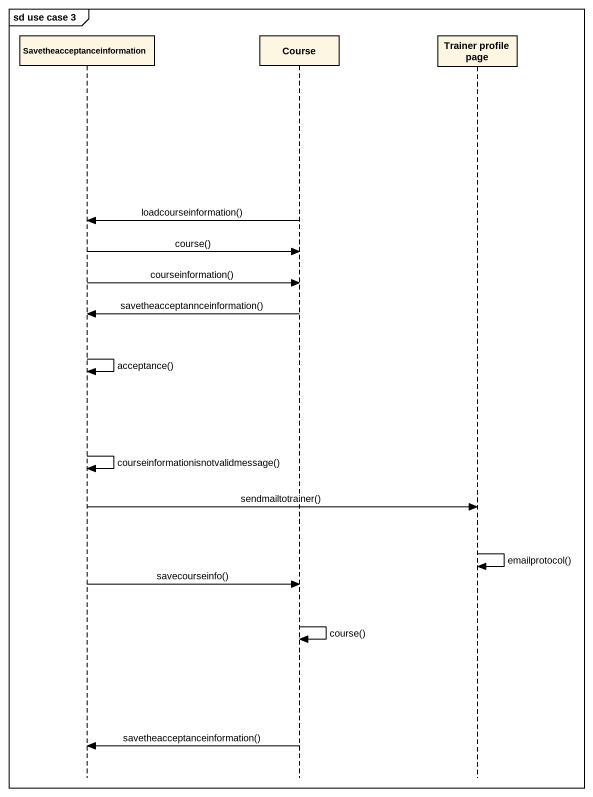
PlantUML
@startuml
mainframe sd use case 3
hide footbox
participant Savetheacceptanceinformation
participant Course
participant "Trainer profile page" as Trainer_profile_page

Course -> Savetheacceptanceinformation : loadcourseinformation()
Savetheacceptanceinformation -> Course : course()
Savetheacceptanceinformation -> Course : courseinformation()
Course -> Savetheacceptanceinformation : savetheacceptannceinformation()
Savetheacceptanceinformation -> Savetheacceptanceinformation : acceptance()
Savetheacceptanceinformation -> Savetheacceptanceinformation : courseinformationisnotvalidmessage()
Savetheacceptanceinformation -> Trainer_profile_page : sendmailtotrainer()
Trainer_profile_page -> Trainer_profile_page : emailprotocol()
Savetheacceptanceinformation -> Course : savecourseinfo()
Course -> Course : course()
Course -> Savetheacceptanceinformation : savetheacceptanceinformation()
@enduml
